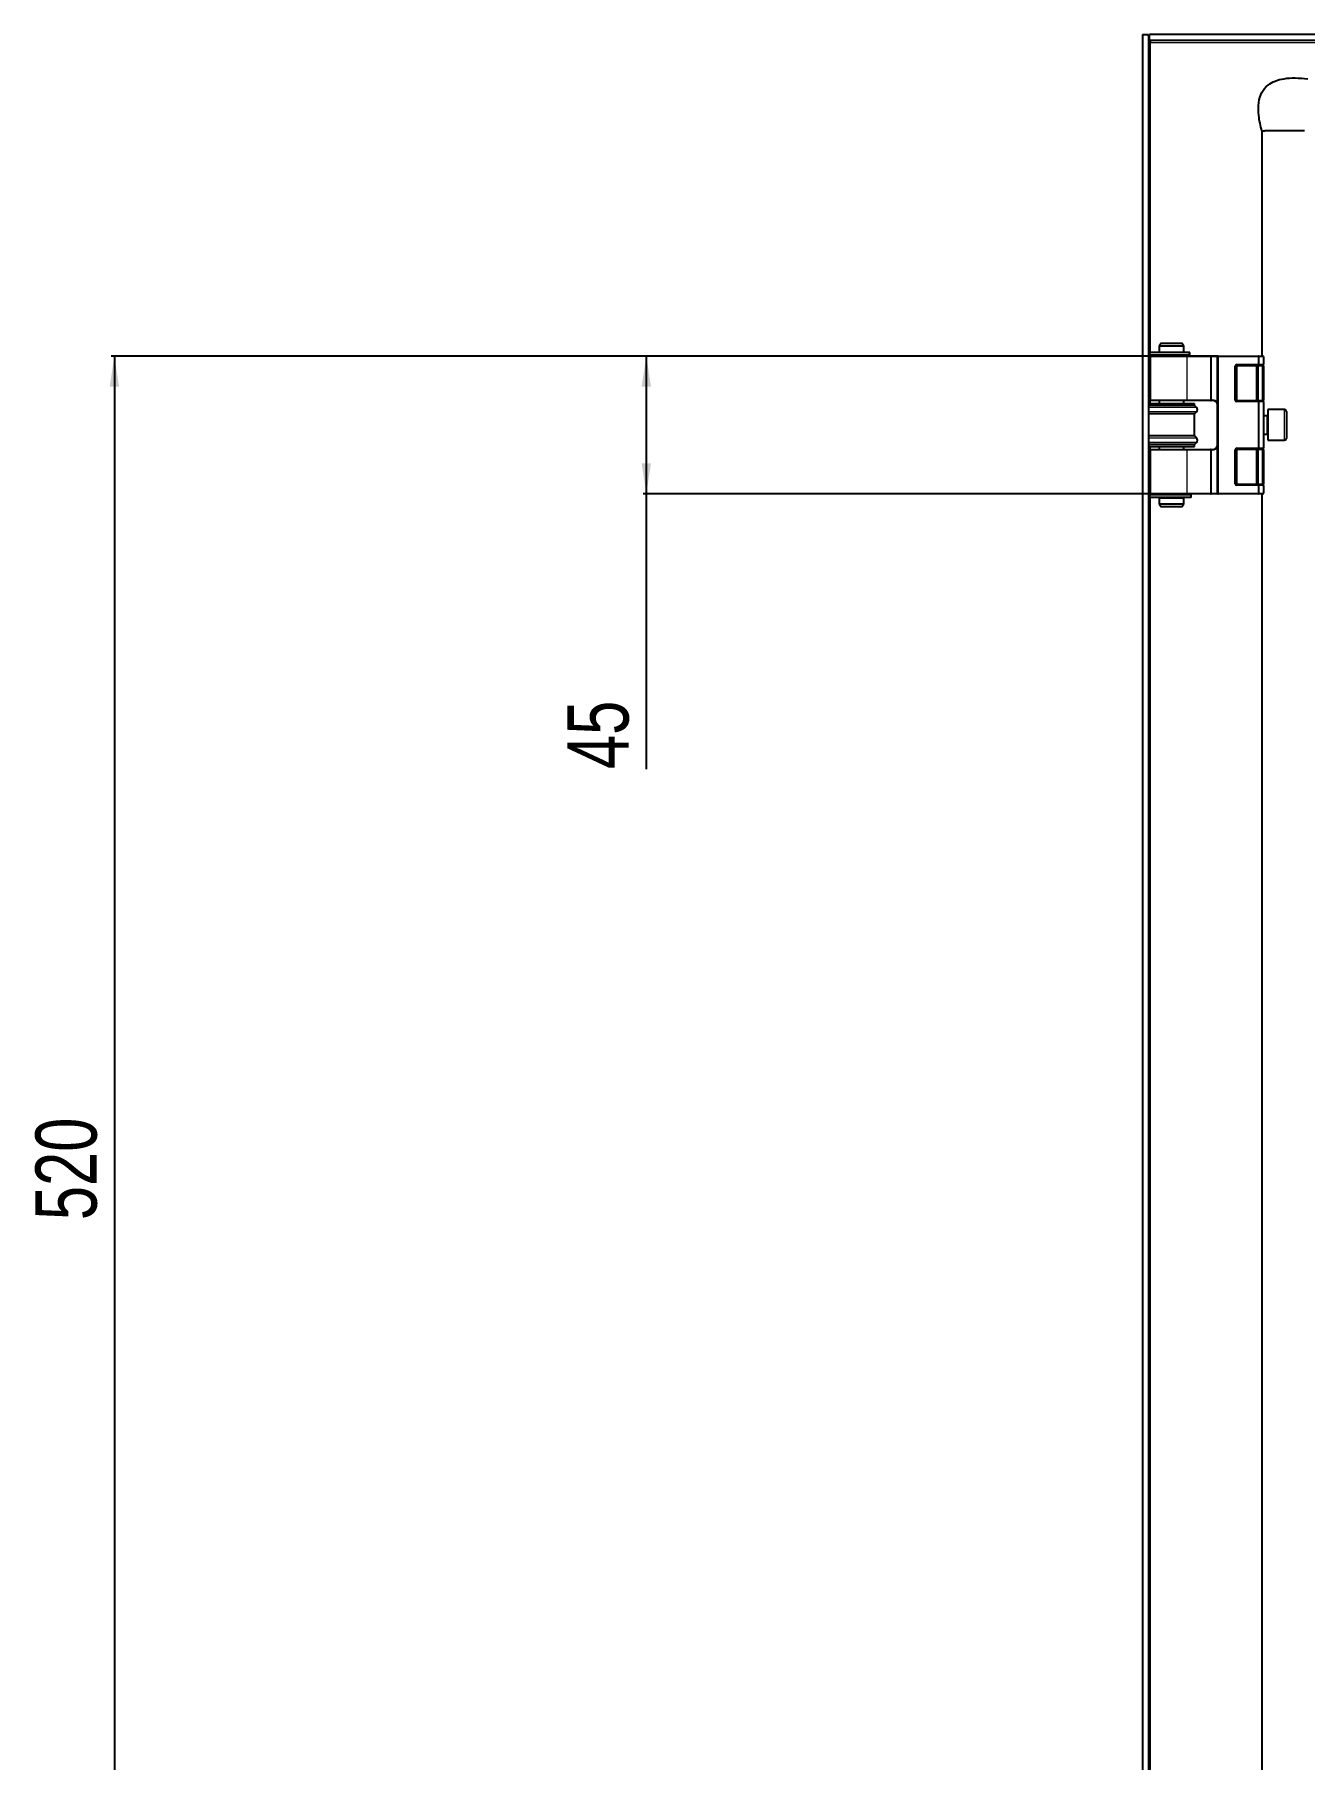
# Model space of a CAD drawing. Header units: millimetres. Extents: x -981 to 2790, y -1547 to 1219.
# Drawn here: x -981 to -567, y 93 to 656 of the extents above; entities that cross this region are included whole.
import ezdxf

# ---------------------------------------------------------------- set-up
doc = ezdxf.new("R2010")
doc.units = ezdxf.units.MM
doc.layers.add('FORMAT', color=7, linetype='Continuous')
doc.styles.add('SLDTEXTSTYLE0', font='TXT', dxfattribs={"width": 0.75})
doc.dimstyles.new('SLDDIMSTYLE0', dxfattribs={"dimtxt": 20, "dimasz": 10, "dimexe": 0, "dimexo": 0.0625, "dimgap": 5, "dimtad": 2, "dimdec": 1, "dimrnd": 1e-09, "dimzin": 12, "dimdsep": 46, "dimtxsty": 'SLDTEXTSTYLE0', "dimsah": 1, "dimcen": 0.09, "dimadec": 0, "dimazin": 3, "dimtfac": 1, "dimtofl": 0, "dimtmove": 0, "dimatfit": 3, "dimfxl": 0, "dimfrac": 2, "dimtolj": 1, "dimtzin": 12, "dimarcsym": 0})

# ---------------------------------------------------------------- blocks, each defined once
blk = doc.blocks.new('_D_6')
at = {"layer": 'FORMAT'}
for p, q in [((-616.75, 551.28), (-956.14, 551.28)), ((-955.14, 551.28), (-955.14, 31.28)), ((-605.14, 31.28), (-956.14, 31.28))]:
    blk.add_line(p, q, dxfattribs=at)
for points in [[(-955.14, 551.28), (-956.68, 541.28), (-953.6, 541.28)], [(-955.14, 31.28), (-953.6, 41.28), (-956.68, 41.28)]]:
    blk.add_solid(points, dxfattribs=at)
at = {"layer": 'FORMAT', "insert": (-980.92, 269.12), "char_height": 20, "attachment_point": 1, "rotation": 90, "style": 'SLDTEXTSTYLE0'}
blk.add_mtext('520', dxfattribs=at)
blk = doc.blocks.new('_D_10')
at = {"layer": 'FORMAT'}
for p, q in [((-594.75, 551.28), (-782.44, 551.28)), ((-781.44, 551.28), (-781.44, 506.28)), ((-594.75, 506.28), (-782.44, 506.28)), ((-781.44, 506.28), (-781.44, 416.42))]:
    blk.add_line(p, q, dxfattribs=at)
for points in [[(-781.44, 551.28), (-782.98, 541.28), (-779.91, 541.28)], [(-781.44, 506.28), (-779.91, 516.28), (-782.98, 516.28)]]:
    blk.add_solid(points, dxfattribs=at)
at = {"layer": 'FORMAT', "insert": (-807.23, 416.42), "char_height": 20, "attachment_point": 1, "rotation": 90, "style": 'SLDTEXTSTYLE0'}
blk.add_mtext('45', dxfattribs=at)

msp = doc.modelspace()

# ---------------------------------------------------------------- linework, layer by layer
at = {"color": 7, "linetype": 'Continuous', "lineweight": 25}
for p, q in [((-619.44, 656.28), (-619.44, -1098.72)), ((-619.44, 656.28), (-617.44, 656.28)), ((-617.44, 656.28), (-617.44, -1098.72)), ((-226.74, 656.28), (-617.14, 656.28)), ((-617.14, 654.28), (-617.14, 656.28)), ((-226.74, 654.28), (-617.14, 654.28)), ((-616.84, 653.68), (-617.04, 654.28)), ((-580.44, 624.78), (-580.44, 551.28)), ((-577.16, 624.78), (-579.46, 624.78)), ((-577.01, 624.78), (-577.16, 624.78)), ((-569.87, 624.78), (-577.01, 624.78)), ((-569.81, 624.78), (-569.87, 624.78)), ((-567.42, 624.78), (-569.81, 624.78)), ((-566.55, 624.78), (-567.42, 624.78)), ((-617.09, 552.48), (-617.09, 551.58)), ((-604.1, 552.48), (-617.09, 552.48)), ((-613.36, 555.53), (-613.94, 554.53)), ((-613.94, 554.53), (-613.94, 552.53)), ((-610.47, 554.53), (-613.94, 554.53)), ((-613.94, 552.53), (-610.47, 552.53)), ((-613.44, 552.53), (-613.44, 552.48)), ((-613.36, 555.53), (-610.39, 555.53)), ((-605.94, 554.53), (-610.47, 554.53)), ((-610.47, 552.53), (-605.94, 552.53)), ((-610.39, 555.53), (-606.52, 555.53)), ((-605.94, 554.53), (-606.52, 555.53)), ((-606.44, 552.48), (-606.44, 552.53)), ((-605.94, 552.53), (-605.94, 554.53)), ((-604.02, 552.48), (-604.1, 552.48)), ((-604.02, 551.58), (-604.02, 552.48)), ((-604, 552.48), (-604.02, 552.48)), ((-604, 551.58), (-604, 552.48)), ((-604.1, 551.58), (-617.09, 551.58)), ((-616.94, 551.08), (-616.94, 536.98)), ((-616.74, 551.28), (-605.13, 551.28)), ((-613.94, 551.53), (-613.94, 551.28)), ((-613.94, 551.53), (-610.47, 551.53)), ((-613.44, 551.58), (-613.44, 551.53)), ((-610.47, 551.53), (-605.94, 551.53)), ((-606.44, 551.53), (-606.44, 551.58)), ((-605.94, 551.28), (-605.94, 551.53)), ((-605.13, 551.28), (-597.24, 551.28)), ((-604.02, 551.58), (-604.1, 551.58)), ((-604, 551.58), (-604.02, 551.58)), ((-596.96, 551.28), (-597.24, 551.28)), ((-596.96, 551.28), (-594.74, 551.28)), ((-594.94, 506.48), (-594.94, 551.08)), ((-594.74, 551.28), (-581.52, 551.28)), ((-588.94, 547.98), (-588.94, 536.88)), ((-581.56, 548.28), (-588.64, 548.28)), ((-581.94, 547.98), (-581.94, 536.88)), ((-580.24, 548.28), (-581.56, 548.28)), ((-581.52, 551.28), (-580.14, 551.28)), ((-581.44, 548.58), (-581.44, 551.08)), ((-579.94, 551.08), (-579.94, 548.58)), ((-579.94, 547.98), (-579.94, 548.58)), ((-579.94, 547.98), (-579.94, 536.88)), ((-617.44, 535.78), (-602.44, 535.78)), ((-602.44, 535.18), (-617.44, 535.18)), ((-605.13, 536.78), (-616.74, 536.78)), ((-613.94, 536.78), (-613.94, 535.78)), ((-605.94, 535.78), (-605.94, 536.78)), ((-597.24, 536.78), (-605.13, 536.78)), ((-602.44, 535.18), (-602.44, 535.78)), ((-601.74, 534.5), (-602.44, 535.18)), ((-597.24, 536.78), (-596.96, 536.78)), ((-596.44, 536.78), (-596.96, 536.78)), ((-588.64, 536.58), (-581.56, 536.58)), ((-581.56, 536.58), (-580.24, 536.58)), ((-581.44, 521.28), (-581.44, 536.28)), ((-579.94, 536.28), (-579.94, 536.88)), ((-579.94, 536.28), (-579.94, 521.28)), ((-602.44, 532.38), (-617.44, 532.38)), ((-602.44, 532.38), (-601.74, 533.07)), ((-602.44, 525.18), (-602.44, 532.38)), ((-578.69, 531.78), (-579.94, 531.78)), ((-573.04, 533.78), (-578.44, 533.78)), ((-578.44, 533.78), (-578.44, 523.78)), ((-572.44, 533.18), (-572.44, 524.38)), ((-602.44, 525.18), (-617.44, 525.18)), ((-601.74, 524.5), (-602.44, 525.18)), ((-579.94, 525.78), (-578.69, 525.78)), ((-602.44, 522.38), (-617.44, 522.38)), ((-617.44, 521.78), (-602.44, 521.78)), ((-616.94, 520.58), (-616.94, 506.48)), ((-616.74, 520.78), (-605.13, 520.78)), ((-613.94, 521.78), (-613.94, 520.78)), ((-605.94, 520.78), (-605.94, 521.78)), ((-605.13, 520.78), (-597.24, 520.78)), ((-602.44, 522.38), (-601.74, 523.07)), ((-602.44, 521.78), (-602.44, 522.38)), ((-596.96, 520.78), (-597.24, 520.78)), ((-596.96, 520.78), (-596.44, 520.78)), ((-588.94, 520.68), (-588.94, 509.58)), ((-581.56, 520.98), (-588.64, 520.98)), ((-581.94, 520.68), (-581.94, 509.58)), ((-580.24, 520.98), (-581.56, 520.98)), ((-579.94, 520.68), (-579.94, 521.28)), ((-579.94, 520.68), (-579.94, 509.58)), ((-578.44, 523.78), (-573.04, 523.78)), ((-588.64, 509.28), (-581.56, 509.28)), ((-581.56, 509.28), (-580.24, 509.28)), ((-581.44, 506.48), (-581.44, 508.98)), ((-579.94, 508.98), (-579.94, 509.58)), ((-579.94, 508.98), (-579.94, 506.48)), ((-617.09, 505.98), (-617.09, 505.08)), ((-603.62, 505.98), (-617.09, 505.98)), ((-603.62, 505.08), (-617.09, 505.08)), ((-605.13, 506.28), (-616.74, 506.28)), ((-613.94, 506.28), (-613.94, 506.03)), ((-613.94, 506.03), (-610.47, 506.03)), ((-613.94, 505.03), (-613.94, 503.03)), ((-613.94, 505.03), (-610.47, 505.03)), ((-613.94, 503.03), (-613.36, 502.03)), ((-613.94, 503.03), (-605.94, 503.03)), ((-613.44, 506.03), (-613.44, 505.98)), ((-613.44, 505.08), (-613.44, 505.03)), ((-606.52, 502.03), (-613.36, 502.03)), ((-610.47, 506.03), (-605.94, 506.03)), ((-610.47, 505.03), (-605.94, 505.03)), ((-606.52, 502.03), (-605.94, 503.03)), ((-606.44, 505.98), (-606.44, 506.03)), ((-606.44, 505.03), (-606.44, 505.08)), ((-605.94, 506.03), (-605.94, 506.28)), ((-605.94, 503.03), (-605.94, 505.03)), ((-597.24, 506.28), (-605.13, 506.28)), ((-603.57, 505.98), (-603.62, 505.98)), ((-603.57, 505.08), (-603.62, 505.08)), ((-603.57, 505.08), (-603.57, 505.98)), ((-597.24, 506.28), (-596.96, 506.28)), ((-594.74, 506.28), (-596.96, 506.28)), ((-581.52, 506.28), (-594.74, 506.28)), ((-580.14, 506.28), (-581.52, 506.28)), ((-580.44, 506.28), (-580.44, 76.28))]:
    msp.add_line(p, q, dxfattribs=at)
at = {"color": 8, "linetype": 'Continuous', "lineweight": 18}
for p, q in [((-616.84, 552.48), (-616.84, 653.68)), ((-616.84, 653.68), (-521.41, 653.68)), ((-604.1, 551.58), (-604.1, 552.48)), ((-604.99, 551.08), (-616.94, 551.08)), ((-616.84, 551.26), (-616.84, 551.58)), ((-604.99, 551.08), (-604.99, 536.98)), ((-597.1, 551.08), (-604.99, 551.08)), ((-597.1, 536.98), (-597.1, 551.08)), ((-596.96, 551.08), (-597.1, 551.08)), ((-596.96, 551.08), (-596.96, 551.28)), ((-596.96, 551.08), (-596.96, 536.98)), ((-594.94, 551.08), (-596.96, 551.08)), ((-594.94, 551.08), (-594.74, 551.08)), ((-594.74, 551.28), (-594.74, 551.08)), ((-594.74, 551.08), (-594.74, 506.48)), ((-581.44, 551.08), (-594.74, 551.08)), ((-589.24, 536.88), (-589.24, 547.98)), ((-589.24, 547.98), (-588.94, 547.98)), ((-588.94, 547.98), (-588.64, 547.98)), ((-588.64, 548.58), (-581.44, 548.58)), ((-588.64, 548.58), (-588.64, 548.28)), ((-588.64, 548.28), (-588.64, 547.98)), ((-582.24, 547.98), (-588.64, 547.98)), ((-588.64, 547.98), (-588.64, 536.88)), ((-582.24, 548.28), (-582.24, 547.98)), ((-582.24, 547.98), (-581.94, 547.98)), ((-582.24, 536.88), (-582.24, 547.98)), ((-581.94, 547.98), (-581.64, 547.98)), ((-581.64, 548.28), (-581.64, 547.98)), ((-580.24, 547.98), (-581.64, 547.98)), ((-581.64, 547.98), (-581.64, 536.88)), ((-579.94, 551.08), (-581.44, 551.08)), ((-581.44, 548.58), (-579.94, 548.58)), ((-580.24, 548.28), (-580.24, 547.98)), ((-579.94, 547.98), (-580.24, 547.98)), ((-580.24, 536.88), (-580.24, 547.98)), ((-616.94, 536.98), (-604.99, 536.98)), ((-616.84, 535.78), (-616.84, 536.81)), ((-604.99, 536.98), (-597.1, 536.98)), ((-596.96, 536.98), (-597.1, 536.98)), ((-596.96, 536.78), (-596.96, 536.98)), ((-596.96, 536.98), (-596.44, 536.98)), ((-596.44, 536.78), (-596.44, 536.98)), ((-588.94, 536.88), (-589.24, 536.88)), ((-588.64, 536.88), (-588.94, 536.88)), ((-588.64, 536.88), (-582.24, 536.88)), ((-588.64, 536.88), (-588.64, 536.58)), ((-588.64, 536.58), (-588.64, 536.28)), ((-581.44, 536.28), (-588.64, 536.28)), ((-582.24, 536.88), (-582.24, 536.58)), ((-581.94, 536.88), (-582.24, 536.88)), ((-581.64, 536.88), (-581.94, 536.88)), ((-581.64, 536.88), (-580.24, 536.88)), ((-581.64, 536.88), (-581.64, 536.58)), ((-579.94, 536.28), (-581.44, 536.28)), ((-580.24, 536.88), (-580.24, 536.58)), ((-580.24, 536.88), (-579.94, 536.88)), ((-601.74, 534.5), (-617.44, 534.5)), ((-601.74, 533.07), (-617.44, 533.07)), ((-578.69, 528.78), (-578.69, 531.78)), ((-573.04, 523.78), (-573.04, 533.78)), ((-601.74, 524.5), (-617.44, 524.5)), ((-578.69, 525.78), (-578.69, 528.78)), ((-601.74, 523.07), (-617.44, 523.07)), ((-604.99, 520.58), (-616.94, 520.58)), ((-616.84, 520.76), (-616.84, 521.78)), ((-604.99, 520.58), (-604.99, 506.48)), ((-597.1, 520.58), (-604.99, 520.58)), ((-597.1, 506.48), (-597.1, 520.58)), ((-597.1, 520.58), (-596.96, 520.58)), ((-596.96, 520.58), (-596.96, 520.78)), ((-596.96, 520.58), (-596.96, 506.48)), ((-596.44, 520.58), (-596.96, 520.58)), ((-596.44, 520.58), (-596.44, 520.78)), ((-589.24, 509.58), (-589.24, 520.68)), ((-589.24, 520.68), (-588.94, 520.68)), ((-588.94, 520.68), (-588.64, 520.68)), ((-588.64, 521.28), (-581.44, 521.28)), ((-588.64, 520.98), (-588.64, 521.28)), ((-588.64, 520.98), (-588.64, 520.68)), ((-582.24, 520.68), (-588.64, 520.68)), ((-588.64, 520.68), (-588.64, 509.58)), ((-582.24, 520.98), (-582.24, 520.68)), ((-582.24, 520.68), (-581.94, 520.68)), ((-582.24, 509.58), (-582.24, 520.68)), ((-581.94, 520.68), (-581.64, 520.68)), ((-581.64, 520.68), (-581.64, 520.98)), ((-580.24, 520.68), (-581.64, 520.68)), ((-581.64, 520.68), (-581.64, 509.58)), ((-581.44, 521.28), (-579.94, 521.28)), ((-580.24, 520.68), (-580.24, 520.98)), ((-580.24, 520.68), (-579.94, 520.68)), ((-580.24, 509.58), (-580.24, 520.68)), ((-589.24, 509.58), (-588.94, 509.58)), ((-588.94, 509.58), (-588.64, 509.58)), ((-588.64, 509.58), (-582.24, 509.58)), ((-588.64, 509.58), (-588.64, 509.28)), ((-588.64, 508.98), (-588.64, 509.28)), ((-581.44, 508.98), (-588.64, 508.98)), ((-582.24, 509.58), (-582.24, 509.28)), ((-582.24, 509.58), (-581.94, 509.58)), ((-581.94, 509.58), (-581.64, 509.58)), ((-581.64, 509.28), (-581.64, 509.58)), ((-581.64, 509.58), (-580.24, 509.58)), ((-579.94, 508.98), (-581.44, 508.98)), ((-580.24, 509.28), (-580.24, 509.58)), ((-580.24, 509.58), (-579.94, 509.58)), ((-616.94, 506.48), (-604.99, 506.48)), ((-616.84, 505.98), (-616.84, 506.31)), ((-616.84, 77.48), (-616.84, 505.08)), ((-604.99, 506.48), (-597.1, 506.48)), ((-603.62, 505.08), (-603.62, 505.98)), ((-597.1, 506.48), (-596.96, 506.48)), ((-596.96, 506.28), (-596.96, 506.48)), ((-596.96, 506.48), (-594.94, 506.48)), ((-594.74, 506.48), (-594.94, 506.48)), ((-594.74, 506.48), (-581.44, 506.48)), ((-594.74, 506.48), (-594.74, 506.28)), ((-581.44, 506.48), (-579.94, 506.48))]:
    msp.add_line(p, q, dxfattribs=at)
at = {"color": 7, "linetype": 'Continuous', "lineweight": 25}
for centre, radius, start, end in [((-616.74, 551.08), 0.2, 90, 180), ((-594.74, 551.08), 0.2, 90, 180), ((-588.64, 547.98), 0.3, 90, 180), ((-581.64, 547.98), 0.3, 90, 180), ((-580.24, 548.58), 0.3, 270, 0), ((-580.14, 551.08), 0.2, 0, 90), ((-616.74, 536.98), 0.2, 180, 270), ((-596.44, 535.28), 1.5, 0, 90), ((-588.64, 536.88), 0.3, 180, 270), ((-581.64, 536.88), 0.3, 180, 270), ((-580.24, 536.28), 0.3, 0, 90), ((-602.44, 533.78), 1, 314.427, 45.573), ((-578.69, 532.03), 0.25, 270, 360), ((-573.04, 533.18), 0.6, 360, 90), ((-602.44, 523.78), 1, 314.427, 45.573), ((-578.69, 525.53), 0.25, 0, 90), ((-573.04, 524.38), 0.6, 270, 0), ((-616.74, 520.58), 0.2, 90, 180), ((-596.44, 522.28), 1.5, 270, 0), ((-588.64, 520.68), 0.3, 90, 180), ((-581.64, 520.68), 0.3, 90, 180), ((-580.24, 521.28), 0.3, 270, 0), ((-588.64, 509.58), 0.3, 180, 270), ((-581.64, 509.58), 0.3, 180, 270), ((-580.24, 508.98), 0.3, 0, 90), ((-616.74, 506.48), 0.2, 180, 270), ((-594.74, 506.48), 0.2, 180, 270), ((-580.14, 506.48), 0.2, 270, 0)]:
    msp.add_arc(centre, radius, start, end, dxfattribs=at)
at = {"color": 8, "linetype": 'Continuous', "lineweight": 18}
for centre, radius, start, end in [((-605.17, 551.11), 0.179, 351.9505, 78.5782), ((-597.28, 551.11), 0.179, 351.9505, 78.5782), ((-588.64, 547.98), 0.6, 90, 180), ((-605.17, 536.96), 0.179, 281.4218, 8.0495), ((-597.28, 536.96), 0.179, 281.4218, 8.0495), ((-596.44, 535.28), 1.7, 28.0725, 90), ((-588.64, 536.88), 0.6, 180, 270), ((-605.17, 520.61), 0.179, 351.9505, 78.5782), ((-597.28, 520.61), 0.179, 351.9505, 78.5782), ((-596.44, 522.28), 1.7, 270, 331.9275), ((-588.64, 520.68), 0.6, 90, 180), ((-588.64, 509.58), 0.6, 180, 270), ((-605.17, 506.46), 0.179, 281.4218, 8.0495), ((-597.28, 506.46), 0.179, 281.4218, 8.0495)]:
    msp.add_arc(centre, radius, start, end, dxfattribs=at)
at = {"color": 7, "linetype": 'Continuous', "lineweight": 25}
for centre, major_axis, start_param, end_param in [((-581.56, 548.58), (0, 0.3), 3.141593, 4.712389), ((-581.52, 551.08), (0, 0.2), 4.712389, 6.283185), ((-581.56, 536.28), (0, 0.3), 4.712389, 6.283185), ((-581.56, 521.28), (0, 0.3), 3.141593, 4.712389), ((-581.56, 508.98), (0, 0.3), 4.712389, 6.283185), ((-581.52, 506.48), (0, 0.2), 3.141593, 4.712389)]:
    msp.add_ellipse(centre, major_axis=major_axis, ratio=0.414214, start_param=start_param, end_param=end_param, dxfattribs=at)
for points, knots in [([(-617.14, 654.58), (-617.17, 654.66), (-617.28, 654.98), (-617.4, 655.55), (-617.43, 656.04), (-617.44, 656.28)], [0, 0, 0, 0, 0.141742, 0.566203, 1, 1, 1, 1]), ([(-580.44, 624.78), (-580.85, 626.46), (-581.58, 629.5), (-581.67, 633.81), (-580.7, 637.37), (-578.65, 639.82), (-576.01, 641.24), (-572.99, 641.98), (-569.39, 642.19), (-566.82, 641.92), (-565.44, 641.78)], [0, 0, 0, 0, 0.176067, 0.318225, 0.435596, 0.543482, 0.633889, 0.737152, 0.858183, 1, 1, 1, 1])]:
    msp.add_open_spline(points, degree=3, knots=knots, dxfattribs=at)
for points in [[(-617.14, 654.28), (-617.11, 654.27), (-617.06, 654.26), (-616.99, 654.12), (-616.91, 653.92), (-616.86, 653.76), (-616.84, 653.68)], [(-580.44, 624.78), (-580.4, 624.78), (-580.31, 624.78), (-579.74, 624.78), (-579.46, 624.78)]]:
    msp.add_open_spline(points, degree=3, dxfattribs=at)

# ---------------------------------------------------------------- dimensions: what is measured, and where the dimension line sits
at = {"layer": 'FORMAT'}
for base, p1, p2, picture, middle in [((-955.14, 31.28), (-616.74, 551.28), (-605.13, 31.28), '_D_6', (-955.14, 291.28)), ((-781.44, 506.28), (-594.74, 551.28), (-594.74, 506.28), '_D_10', (-781.44, 431.2))]:
    dim = msp.add_linear_dim(base=base, p1=p1, p2=p2, angle=90, dimstyle='SLDDIMSTYLE0', dxfattribs=at)
    dim.commit()
    dim.dimension.update_dxf_attribs({"geometry": picture, "text_midpoint": middle, "dimtype": 160})

doc.saveas('drawing.dxf')
